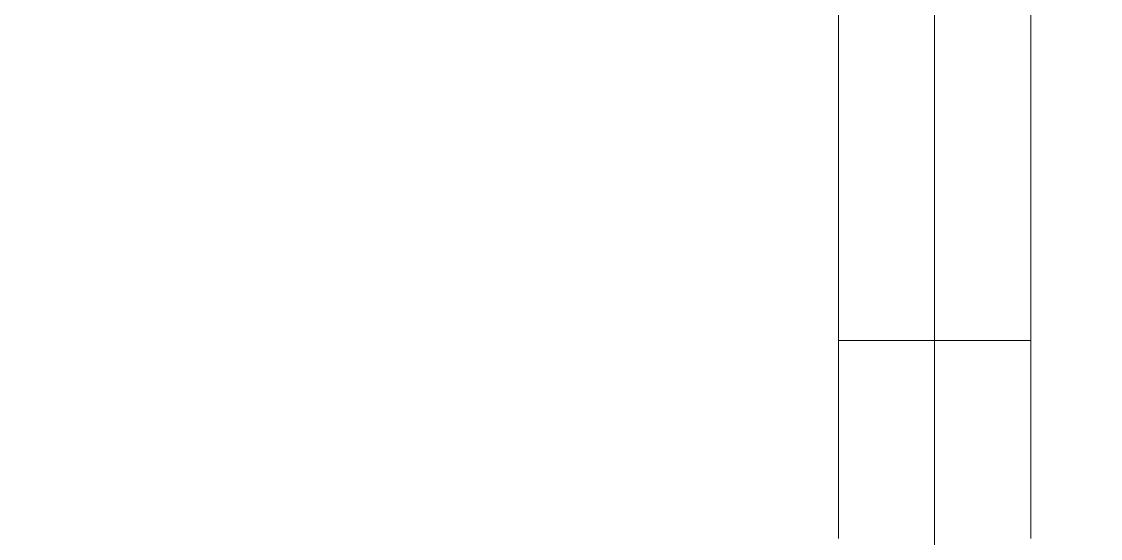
# Model space of a CAD drawing. Header units: millimetres. Extents: x -46169 to 237885, y -84465 to 18123.
# Drawn here: x 168444.4 to 168719.4, y -80503.3 to -80371.5 of the extents above; entities that cross this region are included whole.
import ezdxf

# ---------------------------------------------------------------- set-up
doc = ezdxf.new("R2010")
doc.units = ezdxf.units.MM
doc.header["$MEASUREMENT"] = 0
doc.linetypes.add('Wipeout_Contour', pattern=[1000, 0, -1000])
doc.layers.add('New_A-35-M_FFE_Fixed', color=7, linetype='Continuous')
doc.layers.add('New_A-35-M_FFE_Fixed_Pen_No__1', color=7, linetype='Continuous', lineweight=13)

# ---------------------------------------------------------------- blocks, each defined once
blk = doc.blocks.new('Section Elem_154_3', base_point=(129666.67, -84332.61))
at = {"color": 254, "linetype": 'Wipeout_Contour', "lineweight": 0, "ltscale": 1119795.303372948}
blk.add_wipeout([(168652.61, -80346.96), (168151.61, -80346.96), (168151.61, -80503.33), (168181.61, -80503.33), (168622.61, -80503.33), (168652.61, -80503.33)], dxfattribs=at).dxf.layer = 'New_A-35-M_FFE_Fixed'
at = {"color": 254, "linetype": 'Wipeout_Contour', "lineweight": 0, "ltscale": 747393.879193}
blk.add_wipeout([(168677.11, -80391.97), (168652.61, -80391.97), (168652.61, -80412.46), (168677.11, -80412.46)], dxfattribs=at).dxf.layer = 'New_A-35-M_FFE_Fixed'
at = {"color": 254, "linetype": 'Wipeout_Contour', "lineweight": 0, "ltscale": 747522.788199}
blk.add_wipeout([(168677.11, -80473.58), (168652.61, -80473.58), (168652.61, -80480.58), (168677.11, -80480.58)], dxfattribs=at).dxf.layer = 'New_A-35-M_FFE_Fixed'
at = {"color": 254, "linetype": 'Wipeout_Contour', "lineweight": 0, "ltscale": 747546.948113}
blk.add_wipeout([(168677.11, -80487.59), (168652.61, -80487.59), (168652.61, -80494.61), (168677.11, -80494.61)], dxfattribs=at).dxf.layer = 'New_A-35-M_FFE_Fixed'
at = {"color": 254, "linetype": 'Wipeout_Contour', "lineweight": 0, "ltscale": 747358.601052}
blk.add_wipeout([(168677.11, -80371.46), (168652.61, -80371.46), (168652.61, -80391.97), (168677.11, -80391.97)], dxfattribs=at).dxf.layer = 'New_A-35-M_FFE_Fixed'
at = {"color": 254, "linetype": 'Wipeout_Contour', "lineweight": 0, "ltscale": 747510.770173}
blk.add_wipeout([(168677.11, -80466.62), (168652.61, -80466.62), (168652.61, -80473.58), (168677.11, -80473.58)], dxfattribs=at).dxf.layer = 'New_A-35-M_FFE_Fixed'
at = {"color": 254, "linetype": 'Wipeout_Contour', "lineweight": 0, "ltscale": 747534.856281}
blk.add_wipeout([(168677.11, -80480.58), (168652.61, -80480.58), (168652.61, -80487.59), (168677.11, -80487.59)], dxfattribs=at).dxf.layer = 'New_A-35-M_FFE_Fixed'
at = {"color": 254, "linetype": 'Wipeout_Contour', "lineweight": 0, "ltscale": 747559.037351}
blk.add_wipeout([(168677.11, -80494.61), (168652.61, -80494.61), (168652.61, -80501.63), (168677.11, -80501.63)], dxfattribs=at).dxf.layer = 'New_A-35-M_FFE_Fixed'
at = {"color": 254, "linetype": 'Wipeout_Contour', "lineweight": 0, "ltscale": 747498.828386}
blk.add_wipeout([(168677.11, -80459.71), (168652.61, -80459.71), (168652.61, -80466.62), (168677.11, -80466.62)], dxfattribs=at).dxf.layer = 'New_A-35-M_FFE_Fixed'
at = {"color": 254, "linetype": 'Wipeout_Contour', "lineweight": 0, "ltscale": 934452.386921}
blk.add_wipeout([(168652.61, -80508.61), (168677.11, -80508.61), (168677.11, -80501.63), (168652.61, -80501.63), (168652.61, -80503.33)], dxfattribs=at).dxf.layer = 'New_A-35-M_FFE_Fixed'
at = {"color": 254, "linetype": 'Wipeout_Contour', "lineweight": 0, "ltscale": 747486.988848}
blk.add_wipeout([(168677.11, -80452.87), (168652.61, -80452.87), (168652.61, -80459.71), (168677.11, -80459.71)], dxfattribs=at).dxf.layer = 'New_A-35-M_FFE_Fixed'
at = {"color": 254, "linetype": 'Wipeout_Contour', "lineweight": 0, "ltscale": 747463.822515}
blk.add_wipeout([(168677.11, -80432.81), (168652.61, -80432.81), (168652.61, -80452.87), (168677.11, -80452.87)], dxfattribs=at).dxf.layer = 'New_A-35-M_FFE_Fixed'
at = {"layer": 'New_A-35-M_FFE_Fixed_Pen_No__1', "linetype": 'Continuous'}
blk.add_line((168652.61, -80452.87), (168677.11, -80452.87), dxfattribs=at)
at = {"color": 254, "linetype": 'Wipeout_Contour', "lineweight": 0, "ltscale": 747429.031831}
blk.add_wipeout([(168677.11, -80412.46), (168652.61, -80412.46), (168652.61, -80432.81), (168677.11, -80432.81)], dxfattribs=at).dxf.layer = 'New_A-35-M_FFE_Fixed'
at = {"layer": 'New_A-35-M_FFE_Fixed_Pen_No__1', "linetype": 'Continuous'}
blk.add_line((168652.61, -80503.33), (168652.61, -80346.96), dxfattribs=at)
blk = doc.blocks.new('Section Elem_155_3', base_point=(129666.67, -84332.61))
at = {"color": 254, "linetype": 'Wipeout_Contour', "lineweight": 0, "ltscale": 1122773.856964274}
blk.add_wipeout([(168701.61, -80346.96), (168701.61, -80503.33), (168731.61, -80503.33), (169172.61, -80503.33), (169202.61, -80503.33), (169202.61, -80346.96)], dxfattribs=at).dxf.layer = 'New_A-35-M_FFE_Fixed'
at = {"color": 254, "linetype": 'Wipeout_Contour', "lineweight": 0, "ltscale": 747482.343507}
blk.add_wipeout([(168677.11, -80412.46), (168701.61, -80412.46), (168701.61, -80391.97), (168677.11, -80391.97)], dxfattribs=at).dxf.layer = 'New_A-35-M_FFE_Fixed'
at = {"color": 254, "linetype": 'Wipeout_Contour', "lineweight": 0, "ltscale": 747611.237259}
blk.add_wipeout([(168677.11, -80473.58), (168677.11, -80480.58), (168701.61, -80480.58), (168701.61, -80473.58)], dxfattribs=at).dxf.layer = 'New_A-35-M_FFE_Fixed'
at = {"color": 254, "linetype": 'Wipeout_Contour', "lineweight": 0, "ltscale": 747635.394316}
blk.add_wipeout([(168677.11, -80494.61), (168701.61, -80494.61), (168701.61, -80487.59), (168677.11, -80487.59)], dxfattribs=at).dxf.layer = 'New_A-35-M_FFE_Fixed'
at = {"color": 254, "linetype": 'Wipeout_Contour', "lineweight": 0, "ltscale": 747447.069542}
blk.add_wipeout([(168677.11, -80391.97), (168701.61, -80391.97), (168701.61, -80371.46), (168677.11, -80371.46)], dxfattribs=at).dxf.layer = 'New_A-35-M_FFE_Fixed'
at = {"color": 254, "linetype": 'Wipeout_Contour', "lineweight": 0, "ltscale": 747599.220656}
blk.add_wipeout([(168677.11, -80466.62), (168677.11, -80473.58), (168701.61, -80473.58), (168701.61, -80466.62)], dxfattribs=at).dxf.layer = 'New_A-35-M_FFE_Fixed'
at = {"color": 254, "linetype": 'Wipeout_Contour', "lineweight": 0, "ltscale": 747623.303914}
blk.add_wipeout([(168677.11, -80480.58), (168677.11, -80487.59), (168701.61, -80487.59), (168701.61, -80480.58)], dxfattribs=at).dxf.layer = 'New_A-35-M_FFE_Fixed'
at = {"color": 254, "linetype": 'Wipeout_Contour', "lineweight": 0, "ltscale": 747647.482124}
blk.add_wipeout([(168677.11, -80501.63), (168701.61, -80501.63), (168701.61, -80494.61), (168677.11, -80494.61)], dxfattribs=at).dxf.layer = 'New_A-35-M_FFE_Fixed'
at = {"layer": 'New_A-35-M_FFE_Fixed_Pen_No__1', "linetype": 'Continuous'}
for p, q in [((168677.11, -80371.46), (168677.11, -80351.09)), ((168677.11, -80391.97), (168677.11, -80371.46)), ((168677.11, -80480.58), (168677.11, -80473.58)), ((168677.11, -80487.59), (168677.11, -80480.58)), ((168677.11, -80494.61), (168677.11, -80487.59))]:
    blk.add_line(p, q, dxfattribs=at)
at = {"color": 254, "linetype": 'Wipeout_Contour', "lineweight": 0, "ltscale": 747587.280282}
blk.add_wipeout([(168677.11, -80459.71), (168677.11, -80466.62), (168701.61, -80466.62), (168701.61, -80459.71)], dxfattribs=at).dxf.layer = 'New_A-35-M_FFE_Fixed'
at = {"color": 254, "linetype": 'Wipeout_Contour', "lineweight": 0, "ltscale": 934584.149608}
blk.add_wipeout([(168701.61, -80501.63), (168677.11, -80501.63), (168677.11, -80508.61), (168701.61, -80508.61), (168701.61, -80503.33)], dxfattribs=at).dxf.layer = 'New_A-35-M_FFE_Fixed'
at = {"layer": 'New_A-35-M_FFE_Fixed_Pen_No__1', "linetype": 'Continuous'}
for p, q in [((168677.11, -80473.58), (168677.11, -80466.62)), ((168677.11, -80501.63), (168677.11, -80494.61)), ((168677.11, -80508.61), (168677.11, -80501.63))]:
    blk.add_line(p, q, dxfattribs=at)
at = {"color": 254, "linetype": 'Wipeout_Contour', "lineweight": 0, "ltscale": 747575.442144}
blk.add_wipeout([(168677.11, -80459.71), (168701.61, -80459.71), (168701.61, -80452.87), (168677.11, -80452.87)], dxfattribs=at).dxf.layer = 'New_A-35-M_FFE_Fixed'
at = {"layer": 'New_A-35-M_FFE_Fixed_Pen_No__1', "linetype": 'Continuous'}
blk.add_line((168677.11, -80466.62), (168677.11, -80459.71), dxfattribs=at)
at = {"color": 254, "linetype": 'Wipeout_Contour', "lineweight": 0, "ltscale": 747552.278552}
blk.add_wipeout([(168677.11, -80452.87), (168701.61, -80452.87), (168701.61, -80432.81), (168677.11, -80432.81)], dxfattribs=at).dxf.layer = 'New_A-35-M_FFE_Fixed'
at = {"layer": 'New_A-35-M_FFE_Fixed_Pen_No__1', "linetype": 'Continuous'}
for p in [(168701.61, -80452.87), (168677.11, -80459.71)]:
    blk.add_line(p, (168677.11, -80452.87), dxfattribs=at)
at = {"color": 254, "linetype": 'Wipeout_Contour', "lineweight": 0, "ltscale": 747517.491985}
blk.add_wipeout([(168677.11, -80412.46), (168677.11, -80432.81), (168701.61, -80432.81), (168701.61, -80412.46)], dxfattribs=at).dxf.layer = 'New_A-35-M_FFE_Fixed'
at = {"layer": 'New_A-35-M_FFE_Fixed_Pen_No__1', "linetype": 'Continuous'}
for p, q in [((168701.61, -80503.33), (168701.61, -80346.96)), ((168677.11, -80412.46), (168677.11, -80391.97)), ((168677.11, -80432.81), (168677.11, -80412.46)), ((168677.11, -80452.87), (168677.11, -80432.81))]:
    blk.add_line(p, q, dxfattribs=at)

msp = doc.modelspace()

# ---------------------------------------------------------------- block references
at = {"layer": 'New_A-35-M_FFE_Fixed'}
msp.add_blockref('Section Elem_154_3', (129666.67, -84332.61), dxfattribs=at)

# ---------------------------------------------------------------- next in the draw order: block references
msp.add_blockref('Section Elem_155_3', (129666.67, -84332.61), dxfattribs=at)

doc.saveas('drawing.dxf')
